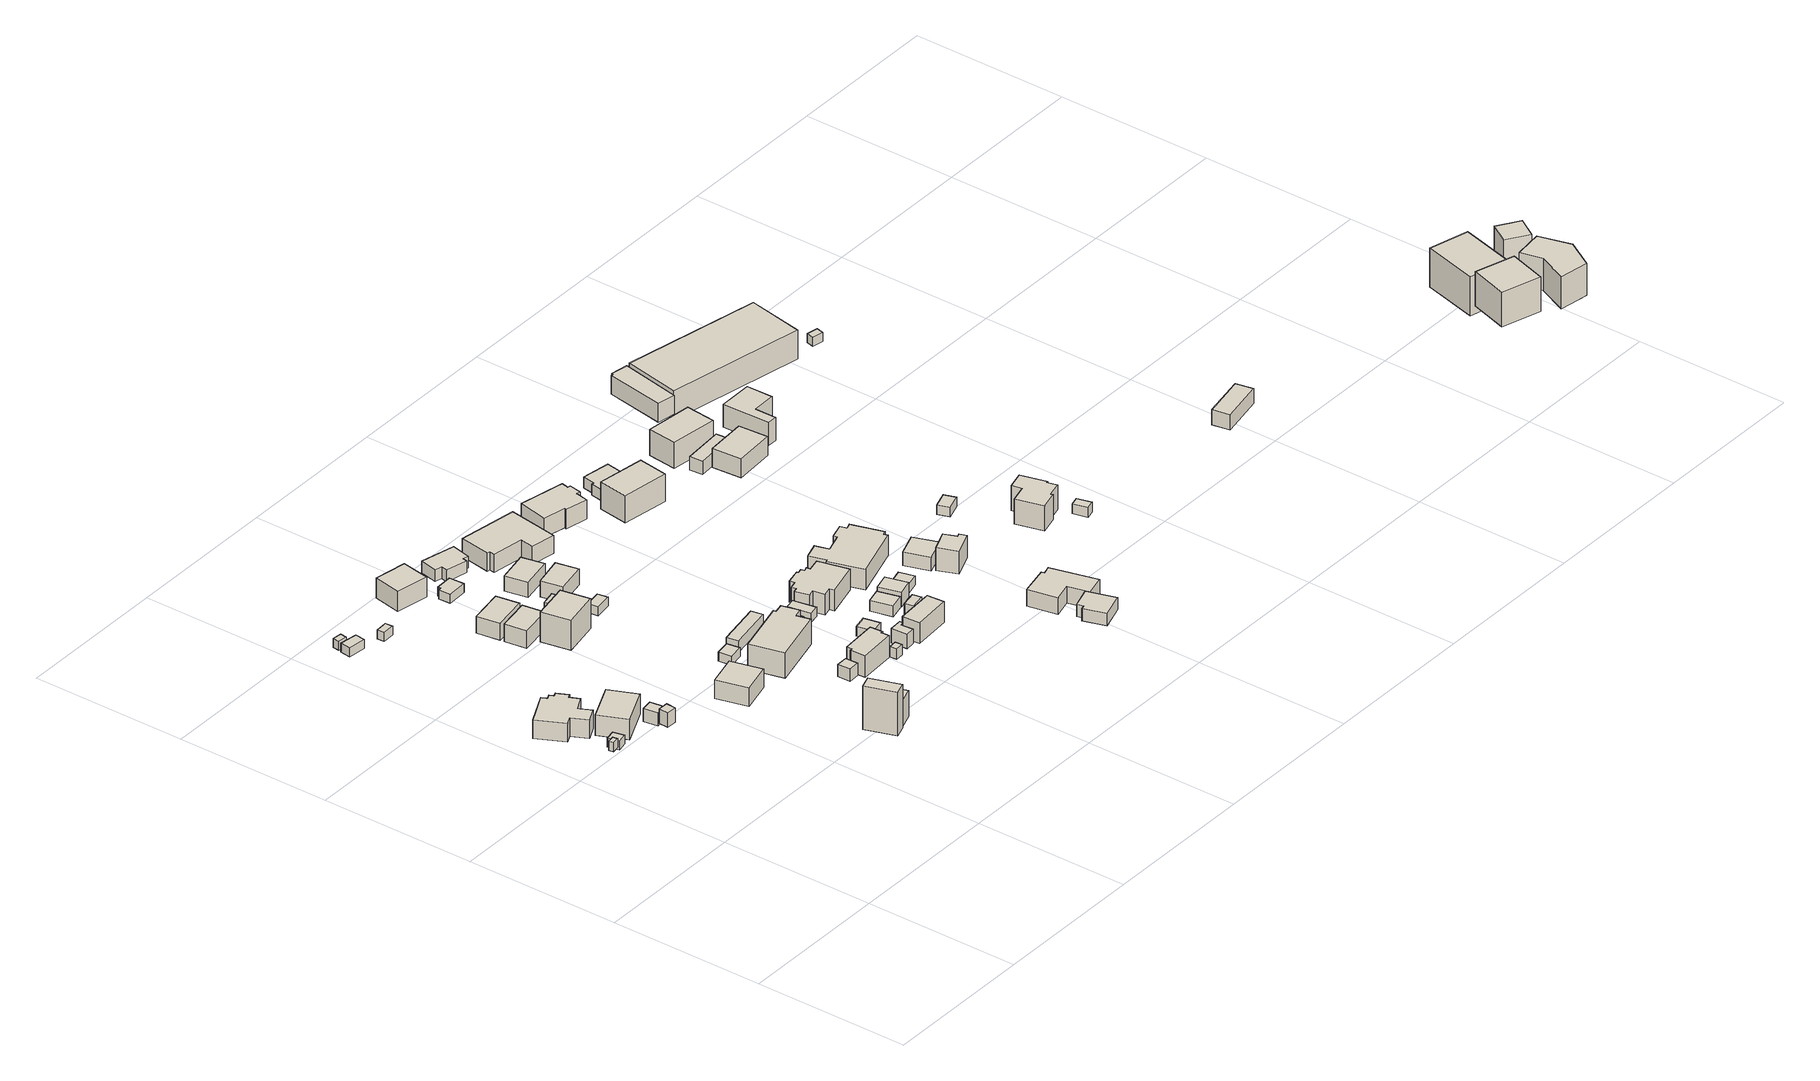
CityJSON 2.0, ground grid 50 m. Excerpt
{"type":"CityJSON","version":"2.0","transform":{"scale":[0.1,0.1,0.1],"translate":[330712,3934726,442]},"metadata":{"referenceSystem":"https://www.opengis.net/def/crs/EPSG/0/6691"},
"CityObjects":{
"building1":{"type":"Building","attributes":{"BuildingIDAttribute.prefecture":"14","BuildingIDAttribute.city":"14151","BuildingDetailAttribute.surveyYear":2015},"geometry":[{"type":"Solid","lod":"1","boundaries":[[[[0,1,2,3]],[[2,4,5,3]],[[1,6,4,2]],[[0,7,6,1]],[[3,5,7,0]],[[4,6,7,5]]]]}]},
"building2":{"type":"Building","attributes":{"BuildingIDAttribute.prefecture":"14","BuildingIDAttribute.city":"14151","BuildingDetailAttribute.surveyYear":2015},"geometry":[{"type":"Solid","lod":"1","boundaries":[[[[8,9,10,11]],[[10,12,13,11]],[[9,14,12,10]],[[8,15,14,9]],[[11,13,15,8]],[[12,14,15,13]]]]}]},
"building3":{"type":"Building","attributes":{"usage":"411","measuredHeight":9.4,"storeysAboveGround":2,"BuildingIDAttribute.prefecture":"14","BuildingIDAttribute.city":"14151","BuildingDetailAttribute.totalFloorArea":249.91,"BuildingDetailAttribute.buildingFootprintArea":124.95,"BuildingDetailAttribute.buildingStructureType":"601","BuildingDetailAttribute.buildingStructureOrgType":"1","BuildingDetailAttribute.orgUsage":"10","BuildingDetailAttribute.surveyYear":2015},"geometry":[{"type":"Solid","lod":"1","boundaries":[[[[16,17,18,19,20,21,22,23,24,25,26,27,28,29]],[[28,30,31,29]],[[27,32,30,28]],[[26,33,32,27]],[[25,34,33,26]],[[24,35,34,25]],[[23,36,35,24]],[[22,37,36,23]],[[21,38,37,22]],[[20,39,38,21]],[[19,40,39,20]],[[18,41,40,19]],[[17,42,41,18]],[[16,43,42,17]],[[29,31,43,16]],[[30,32,33,34,35,36,37,38,39,40,41,42,43,31]]]]}]},
"building4":{"type":"Building","attributes":{"usage":"411","measuredHeight":9,"storeysAboveGround":2,"BuildingIDAttribute.prefecture":"14","BuildingIDAttribute.city":"14151","BuildingDetailAttribute.totalFloorArea":130.93,"BuildingDetailAttribute.buildingFootprintArea":65.47,"BuildingDetailAttribute.buildingStructureType":"601","BuildingDetailAttribute.buildingStructureOrgType":"1","BuildingDetailAttribute.orgUsage":"10","BuildingDetailAttribute.surveyYear":2015},"geometry":[{"type":"Solid","lod":"1","boundaries":[[[[44,45,46,47]],[[46,48,49,47]],[[45,50,48,46]],[[44,51,50,45]],[[47,49,51,44]],[[48,50,51,49]]]]}]},
"building5":{"type":"Building","attributes":{"usage":"411","measuredHeight":5.1,"storeysAboveGround":2,"BuildingIDAttribute.prefecture":"14","BuildingIDAttribute.city":"14151","BuildingDetailAttribute.totalFloorArea":14.36,"BuildingDetailAttribute.buildingFootprintArea":7.18,"BuildingDetailAttribute.buildingStructureType":"601","BuildingDetailAttribute.buildingStructureOrgType":"1","BuildingDetailAttribute.orgUsage":"10","BuildingDetailAttribute.surveyYear":2015},"geometry":[{"type":"Solid","lod":"1","boundaries":[[[[52,53,54,55]],[[54,56,57,55]],[[53,58,56,54]],[[52,59,58,53]],[[55,57,59,52]],[[56,58,59,57]]]]}]},
"building6":{"type":"Building","attributes":{"usage":"411","measuredHeight":5.4,"storeysAboveGround":2,"BuildingIDAttribute.prefecture":"14","BuildingIDAttribute.city":"14151","BuildingDetailAttribute.totalFloorArea":24,"BuildingDetailAttribute.buildingFootprintArea":12,"BuildingDetailAttribute.buildingStructureType":"601","BuildingDetailAttribute.buildingStructureOrgType":"1","BuildingDetailAttribute.orgUsage":"10","BuildingDetailAttribute.surveyYear":2015},"geometry":[{"type":"Solid","lod":"1","boundaries":[[[[60,61,62,63]],[[62,64,65,63]],[[61,66,64,62]],[[60,67,66,61]],[[63,65,67,60]],[[64,66,67,65]]]]}]},
"building7":{"type":"Building","attributes":{"measuredHeight":21.8,"BuildingIDAttribute.prefecture":"14","BuildingIDAttribute.city":"14151","BuildingDetailAttribute.surveyYear":2015,"BuildingLandSlideRiskAttribute.description":"1","BuildingLandSlideRiskAttribute.areaType":"1"},"geometry":[{"type":"Solid","lod":"1","boundaries":[[[[68,69,70,71]],[[70,72,73,71]],[[69,74,72,70]],[[68,75,74,69]],[[71,73,75,68]],[[72,74,75,73]]]]}]},
"building8":{"type":"Building","attributes":{"usage":"451","measuredHeight":13.6,"storeysAboveGround":1,"BuildingIDAttribute.prefecture":"14","BuildingIDAttribute.city":"14151","BuildingDetailAttribute.totalFloorArea":74.63,"BuildingDetailAttribute.buildingFootprintArea":74.63,"BuildingDetailAttribute.buildingStructureType":"601","BuildingDetailAttribute.buildingStructureOrgType":"1","BuildingDetailAttribute.orgUsage":"200","BuildingDetailAttribute.surveyYear":2015,"BuildingLandSlideRiskAttribute.description":"1","BuildingLandSlideRiskAttribute.areaType":"1"},"geometry":[{"type":"Solid","lod":"1","boundaries":[[[[76,77,78,79]],[[78,80,81,79]],[[77,82,80,78]],[[76,83,82,77]],[[79,81,83,76]],[[80,82,83,81]]]]}]},
"building9":{"type":"Building","attributes":{"BuildingIDAttribute.prefecture":"14","BuildingIDAttribute.city":"14151","BuildingDetailAttribute.surveyYear":2015},"geometry":[{"type":"Solid","lod":"1","boundaries":[[[[84,85,86,87]],[[86,88,89,87]],[[85,90,88,86]],[[84,91,90,85]],[[87,89,91,84]],[[88,90,91,89]]]]}]},
"building10":{"type":"Building","attributes":{"BuildingIDAttribute.prefecture":"14","BuildingIDAttribute.city":"14151","BuildingDetailAttribute.surveyYear":2015},"geometry":[{"type":"Solid","lod":"1","boundaries":[[[[92,93,94,95]],[[94,96,97,95]],[[93,98,96,94]],[[92,99,98,93]],[[95,97,99,92]],[[96,98,99,97]]]]}]},
"building11":{"type":"Building","attributes":{"usage":"441","measuredHeight":6.4,"storeysAboveGround":2,"BuildingIDAttribute.prefecture":"14","BuildingIDAttribute.city":"14151","BuildingDetailAttribute.totalFloorArea":170.16,"BuildingDetailAttribute.buildingFootprintArea":85.08,"BuildingDetailAttribute.buildingStructureType":"601","BuildingDetailAttribute.buildingStructureOrgType":"1","BuildingDetailAttribute.orgUsage":"180","BuildingDetailAttribute.surveyYear":2015},"geometry":[{"type":"Solid","lod":"1","boundaries":[[[[100,101,102,103]],[[102,104,105,103]],[[101,106,104,102]],[[100,107,106,101]],[[103,105,107,100]],[[104,106,107,105]]]]}]},
"building12":{"type":"Building","attributes":{"BuildingIDAttribute.prefecture":"14","BuildingIDAttribute.city":"14151","BuildingDetailAttribute.surveyYear":2015},"geometry":[{"type":"Solid","lod":"1","boundaries":[[[[108,109,110,111]],[[110,112,113,111]],[[109,114,112,110]],[[108,115,114,109]],[[111,113,115,108]],[[112,114,115,113]]]]}]},
"building13":{"type":"Building","attributes":{"usage":"411","measuredHeight":6.4,"storeysAboveGround":2,"BuildingIDAttribute.prefecture":"14","BuildingIDAttribute.city":"14151","BuildingDetailAttribute.totalFloorArea":21.27,"BuildingDetailAttribute.buildingFootprintArea":10.64,"BuildingDetailAttribute.buildingStructureType":"601","BuildingDetailAttribute.buildingStructureOrgType":"1","BuildingDetailAttribute.orgUsage":"10","BuildingDetailAttribute.surveyYear":2015},"geometry":[{"type":"Solid","lod":"1","boundaries":[[[[116,117,118,119]],[[118,120,121,119]],[[117,122,120,118]],[[116,123,122,117]],[[119,121,123,116]],[[120,122,123,121]]]]}]},
"building14":{"type":"Building","attributes":{"BuildingIDAttribute.prefecture":"14","BuildingIDAttribute.city":"14151","BuildingDetailAttribute.surveyYear":2015},"geometry":[{"type":"Solid","lod":"1","boundaries":[[[[124,125,126,127]],[[126,128,129,127]],[[125,130,128,126]],[[124,131,130,125]],[[127,129,131,124]],[[128,130,131,129]]]]}]},
"building15":{"type":"Building","attributes":{"usage":"411","measuredHeight":7,"storeysAboveGround":1,"BuildingIDAttribute.prefecture":"14","BuildingIDAttribute.city":"14151","BuildingDetailAttribute.totalFloorArea":64.13,"BuildingDetailAttribute.buildingFootprintArea":64.13,"BuildingDetailAttribute.buildingStructureType":"601","BuildingDetailAttribute.buildingStructureOrgType":"1","BuildingDetailAttribute.orgUsage":"10","BuildingDetailAttribute.surveyYear":2015},"geometry":[{"type":"Solid","lod":"1","boundaries":[[[[132,133,134,135]],[[134,136,137,135]],[[133,138,136,134]],[[132,139,138,133]],[[135,137,139,132]],[[136,138,139,137]]]]}]},
"building16":{"type":"Building","attributes":{"usage":"411","measuredHeight":8.5,"storeysAboveGround":2,"BuildingIDAttribute.prefecture":"14","BuildingIDAttribute.city":"14151","BuildingDetailAttribute.totalFloorArea":115.87,"BuildingDetailAttribute.buildingFootprintArea":57.94,"BuildingDetailAttribute.buildingStructureType":"601","BuildingDetailAttribute.buildingStructureOrgType":"1","BuildingDetailAttribute.orgUsage":"10","BuildingDetailAttribute.surveyYear":2015},"geometry":[{"type":"Solid","lod":"1","boundaries":[[[[140,141,142,143,144,145,146,147]],[[146,148,149,147]],[[145,150,148,146]],[[144,151,150,145]],[[143,152,151,144]],[[142,153,152,143]],[[141,154,153,142]],[[140,155,154,141]],[[147,149,155,140]],[[148,150,151,152,153,154,155,149]]]]}]},
"building17":{"type":"Building","attributes":{"usage":"411","measuredHeight":8.7,"storeysAboveGround":2,"BuildingIDAttribute.prefecture":"14","BuildingIDAttribute.city":"14151","BuildingDetailAttribute.totalFloorArea":266.24,"BuildingDetailAttribute.buildingFootprintArea":133.12,"BuildingDetailAttribute.buildingStructureType":"601","BuildingDetailAttribute.buildingStructureOrgType":"1","BuildingDetailAttribute.orgUsage":"10","BuildingDetailAttribute.surveyYear":2015},"geometry":[{"type":"Solid","lod":"1","boundaries":[[[[156,157,158,159,160,161,162,163]],[[162,164,165,163]],[[161,166,164,162]],[[160,167,166,161]],[[159,168,167,160]],[[158,169,168,159]],[[157,170,169,158]],[[156,171,170,157]],[[163,165,171,156]],[[164,166,167,168,169,170,171,165]]]]}]},
"building18":{"type":"Building","attributes":{"usage":"411","measuredHeight":11.7,"storeysAboveGround":2,"BuildingIDAttribute.prefecture":"14","BuildingIDAttribute.city":"14151","BuildingDetailAttribute.totalFloorArea":160.15,"BuildingDetailAttribute.buildingFootprintArea":80.08,"BuildingDetailAttribute.buildingStructureType":"601","BuildingDetailAttribute.buildingStructureOrgType":"1","BuildingDetailAttribute.orgUsage":"10","BuildingDetailAttribute.surveyYear":2015},"geometry":[{"type":"Solid","lod":"1","boundaries":[[[[172,173,174,175]],[[174,176,177,175]],[[173,178,176,174]],[[172,179,178,173]],[[175,177,179,172]],[[176,178,179,177]]]]}]},
"building19":{"type":"Building","attributes":{"usage":"411","measuredHeight":6.7,"storeysAboveGround":1,"BuildingIDAttribute.prefecture":"14","BuildingIDAttribute.city":"14151","BuildingDetailAttribute.totalFloorArea":72.08,"BuildingDetailAttribute.buildingFootprintArea":72.08,"BuildingDetailAttribute.buildingStructureType":"601","BuildingDetailAttribute.buildingStructureOrgType":"1","BuildingDetailAttribute.orgUsage":"10","BuildingDetailAttribute.surveyYear":2015},"geometry":[{"type":"Solid","lod":"1","boundaries":[[[[180,181,182,183]],[[182,184,185,183]],[[181,186,184,182]],[[180,187,186,181]],[[183,185,187,180]],[[184,186,187,185]]]]}]},
"building20":{"type":"Building","attributes":{"measuredHeight":3.8,"BuildingIDAttribute.prefecture":"14","BuildingIDAttribute.city":"14151","BuildingDetailAttribute.surveyYear":2015},"geometry":[{"type":"Solid","lod":"1","boundaries":[[[[188,189,190,191]],[[190,192,193,191]],[[189,194,192,190]],[[188,195,194,189]],[[191,193,195,188]],[[192,194,195,193]]]]}]},
"building21":{"type":"Building","attributes":{"measuredHeight":4.3,"BuildingIDAttribute.prefecture":"14","BuildingIDAttribute.city":"14151","BuildingDetailAttribute.surveyYear":2015},"geometry":[{"type":"Solid","lod":"1","boundaries":[[[[196,197,198,199]],[[198,200,201,199]],[[197,202,200,198]],[[196,203,202,197]],[[199,201,203,196]],[[200,202,203,201]]]]}]},
"building22":{"type":"Building","attributes":{"measuredHeight":6.1,"BuildingIDAttribute.prefecture":"14","BuildingIDAttribute.city":"14151","BuildingDetailAttribute.surveyYear":2015},"geometry":[{"type":"Solid","lod":"1","boundaries":[[[[204,205,206,207,208,209]],[[208,210,211,209]],[[207,212,210,208]],[[206,213,212,207]],[[205,214,213,206]],[[204,215,214,205]],[[209,211,215,204]],[[210,212,213,214,215,211]]]]}]},
"building23":{"type":"Building","attributes":{"usage":"411","measuredHeight":8.3,"storeysAboveGround":2,"BuildingIDAttribute.prefecture":"14","BuildingIDAttribute.city":"14151","BuildingDetailAttribute.totalFloorArea":136.32,"BuildingDetailAttribute.buildingFootprintArea":68.16,"BuildingDetailAttribute.buildingStructureType":"601","BuildingDetailAttribute.buildingStructureOrgType":"1","BuildingDetailAttribute.orgUsage":"10","BuildingDetailAttribute.surveyYear":2015},"geometry":[{"type":"Solid","lod":"1","boundaries":[[[[216,217,218,219]],[[218,220,221,219]],[[217,222,220,218]],[[216,223,222,217]],[[219,221,223,216]],[[220,222,223,221]]]]}]},
"building24":{"type":"Building","attributes":{"measuredHeight":4.1,"BuildingIDAttribute.prefecture":"14","BuildingIDAttribute.city":"14151","BuildingDetailAttribute.surveyYear":2015},"geometry":[{"type":"Solid","lod":"1","boundaries":[[[[224,225,226,227]],[[226,228,229,227]],[[225,230,228,226]],[[224,231,230,225]],[[227,229,231,224]],[[228,230,231,229]]]]}]},
"building25":{"type":"Building","attributes":{"BuildingIDAttribute.prefecture":"14","BuildingIDAttribute.city":"14151","BuildingDetailAttribute.surveyYear":2015},"geometry":[{"type":"Solid","lod":"1","boundaries":[[[[232,233,234,235]],[[234,236,237,235]],[[233,238,236,234]],[[232,239,238,233]],[[235,237,239,232]],[[236,238,239,237]]]]}]},
"building26":{"type":"Building","attributes":{"measuredHeight":3.4,"BuildingIDAttribute.prefecture":"14","BuildingIDAttribute.city":"14151","BuildingDetailAttribute.surveyYear":2015},"geometry":[{"type":"Solid","lod":"1","boundaries":[[[[240,241,242,243]],[[242,244,245,243]],[[241,246,244,242]],[[240,247,246,241]],[[243,245,247,240]],[[244,246,247,245]]]]}]},
"building27":{"type":"Building","attributes":{"usage":"411","storeysAboveGround":1,"BuildingIDAttribute.prefecture":"14","BuildingIDAttribute.city":"14151","BuildingDetailAttribute.totalFloorArea":26.3,"BuildingDetailAttribute.buildingFootprintArea":26.3,"BuildingDetailAttribute.buildingStructureType":"601","BuildingDetailAttribute.buildingStructureOrgType":"1","BuildingDetailAttribute.orgUsage":"10","BuildingDetailAttribute.surveyYear":2015},"geometry":[{"type":"Solid","lod":"1","boundaries":[[[[248,249,250,251,252,253]],[[252,254,255,253]],[[251,256,254,252]],[[250,257,256,251]],[[249,258,257,250]],[[248,259,258,249]],[[253,255,259,248]],[[254,256,257,258,259,255]]]]}]},
"building28":{"type":"Building","attributes":{"usage":"451","measuredHeight":5.9,"storeysAboveGround":1,"BuildingIDAttribute.prefecture":"14","BuildingIDAttribute.city":"14151","BuildingDetailAttribute.totalFloorArea":19.44,"BuildingDetailAttribute.buildingFootprintArea":19.44,"BuildingDetailAttribute.buildingStructureType":"601","BuildingDetailAttribute.buildingStructureOrgType":"1","BuildingDetailAttribute.orgUsage":"200","BuildingDetailAttribute.surveyYear":2015},"geometry":[{"type":"Solid","lod":"1","boundaries":[[[[260,261,262,263]],[[262,264,265,263]],[[261,266,264,262]],[[260,267,266,261]],[[263,265,267,260]],[[264,266,267,265]]]]}]},
"building29":{"type":"Building","attributes":{"usage":"411","measuredHeight":8.7,"storeysAboveGround":2,"BuildingIDAttribute.prefecture":"14","BuildingIDAttribute.city":"14151","BuildingDetailAttribute.totalFloorArea":98.12,"BuildingDetailAttribute.buildingFootprintArea":49.06,"BuildingDetailAttribute.buildingStructureType":"601","BuildingDetailAttribute.buildingStructureOrgType":"1","BuildingDetailAttribute.orgUsage":"10","BuildingDetailAttribute.surveyYear":2015},"geometry":[{"type":"Solid","lod":"1","boundaries":[[[[268,269,270,271]],[[270,272,273,271]],[[269,274,272,270]],[[268,275,274,269]],[[271,273,275,268]],[[272,274,275,273]]]]}]},
"building30":{"type":"Building","attributes":{"BuildingIDAttribute.prefecture":"14","BuildingIDAttribute.city":"14151","BuildingDetailAttribute.surveyYear":2015},"geometry":[{"type":"Solid","lod":"1","boundaries":[[[[276,277,278,279]],[[278,280,281,279]],[[277,282,280,278]],[[276,283,282,277]],[[279,281,283,276]],[[280,282,283,281]]]]}]},
"building31":{"type":"Building","attributes":{"usage":"411","measuredHeight":6.1,"storeysAboveGround":1,"BuildingIDAttribute.prefecture":"14","BuildingIDAttribute.city":"14151","BuildingDetailAttribute.totalFloorArea":56.81,"BuildingDetailAttribute.buildingFootprintArea":56.81,"BuildingDetailAttribute.buildingStructureType":"601","BuildingDetailAttribute.buildingStructureOrgType":"1","BuildingDetailAttribute.orgUsage":"10","BuildingDetailAttribute.surveyYear":2015},"geometry":[{"type":"Solid","lod":"1","boundaries":[[[[284,285,286,287]],[[286,288,289,287]],[[285,290,288,286]],[[284,291,290,285]],[[287,289,291,284]],[[288,290,291,289]]]]}]},
"building32":{"type":"Building","attributes":{"usage":"411","measuredHeight":5.9,"storeysAboveGround":2,"BuildingIDAttribute.prefecture":"14","BuildingIDAttribute.city":"14151","BuildingDetailAttribute.totalFloorArea":131,"BuildingDetailAttribute.buildingFootprintArea":65.5,"BuildingDetailAttribute.buildingStructureType":"601","BuildingDetailAttribute.buildingStructureOrgType":"1","BuildingDetailAttribute.orgUsage":"10","BuildingDetailAttribute.surveyYear":2015},"geometry":[{"type":"Solid","lod":"1","boundaries":[[[[292,293,294,295]],[[294,296,297,295]],[[293,298,296,294]],[[292,299,298,293]],[[295,297,299,292]],[[296,298,299,297]]]]}]},
"building33":{"type":"Building","attributes":{"usage":"411","measuredHeight":4.7,"storeysAboveGround":1,"BuildingIDAttribute.prefecture":"14","BuildingIDAttribute.city":"14151","BuildingDetailAttribute.totalFloorArea":65.34,"BuildingDetailAttribute.buildingFootprintArea":65.34,"BuildingDetailAttribute.buildingStructureType":"601","BuildingDetailAttribute.buildingStructureOrgType":"1","BuildingDetailAttribute.orgUsage":"10","BuildingDetailAttribute.surveyYear":2015},"geometry":[{"type":"Solid","lod":"1","boundaries":[[[[300,301,302,303,304,305,306,307]],[[306,308,309,307]],[[305,310,308,306]],[[304,311,310,305]],[[303,312,311,304]],[[302,313,312,303]],[[301,314,313,302]],[[300,315,314,301]],[[307,309,315,300]],[[308,310,311,312,313,314,315,309]]]]}]},
"building34":{"type":"Building","attributes":{"measuredHeight":6.6,"BuildingIDAttribute.prefecture":"14","BuildingIDAttribute.city":"14151","BuildingDetailAttribute.surveyYear":2015},"geometry":[{"type":"Solid","lod":"1","boundaries":[[[[316,317,318,319]],[[318,320,321,319]],[[317,322,320,318]],[[316,323,322,317]],[[319,321,323,316]],[[320,322,323,321]]]]}]},
"building35":{"type":"Building","attributes":{"usage":"411","measuredHeight":10.2,"storeysAboveGround":2,"BuildingIDAttribute.prefecture":"14","BuildingIDAttribute.city":"14151","BuildingDetailAttribute.totalFloorArea":242.81,"BuildingDetailAttribute.buildingFootprintArea":121.41,"BuildingDetailAttribute.buildingStructureType":"601","BuildingDetailAttribute.buildingStructureOrgType":"1","BuildingDetailAttribute.orgUsage":"10","BuildingDetailAttribute.surveyYear":2015},"geometry":[{"type":"Solid","lod":"1","boundaries":[[[[324,325,326,327,328,329,330,331,332,333,334,335,336,337,338,339,340,341]],[[340,342,343,341]],[[339,344,342,340]],[[338,345,344,339]],[[337,346,345,338]],[[336,347,346,337]],[[335,348,347,336]],[[334,349,348,335]],[[333,350,349,334]],[[332,351,350,333]],[[331,352,351,332]],[[330,353,352,331]],[[329,354,353,330]],[[328,355,354,329]],[[327,356,355,328]],[[326,357,356,327]],[[325,358,357,326]],[[324,359,358,325]],[[341,343,359,324]],[[342,344,345,346,347,348,349,350,351,352,353,354,355,356,357,358,359,343]]]]}]},
"building36":{"type":"Building","attributes":{"usage":"451","measuredHeight":4.3,"storeysAboveGround":2,"BuildingIDAttribute.prefecture":"14","BuildingIDAttribute.city":"14151","BuildingDetailAttribute.totalFloorArea":49.99,"BuildingDetailAttribute.buildingFootprintArea":25,"BuildingDetailAttribute.buildingStructureType":"601","BuildingDetailAttribute.buildingStructureOrgType":"1","BuildingDetailAttribute.orgUsage":"200","BuildingDetailAttribute.surveyYear":2015},"geometry":[{"type":"Solid","lod":"1","boundaries":[[[[360,361,362,363]],[[362,364,365,363]],[[361,366,364,362]],[[360,367,366,361]],[[363,365,367,360]],[[364,366,367,365]]]]}]},
"building37":{"type":"Building","attributes":{"usage":"451","measuredHeight":5.5,"storeysAboveGround":2,"BuildingIDAttribute.prefecture":"14","BuildingIDAttribute.city":"14151","BuildingDetailAttribute.totalFloorArea":54.59,"BuildingDetailAttribute.buildingFootprintArea":27.29,"BuildingDetailAttribute.buildingStructureType":"601","BuildingDetailAttribute.buildingStructureOrgType":"1","BuildingDetailAttribute.orgUsage":"200","BuildingDetailAttribute.surveyYear":2015},"geometry":[{"type":"Solid","lod":"1","boundaries":[[[[368,369,370,371]],[[370,372,373,371]],[[369,374,372,370]],[[368,375,374,369]],[[371,373,375,368]],[[372,374,375,373]]]]}]},
"building38":{"type":"Building","attributes":{"usage":"411","measuredHeight":4.4,"storeysAboveGround":1,"BuildingIDAttribute.prefecture":"14","BuildingIDAttribute.city":"14151","BuildingDetailAttribute.totalFloorArea":66.2,"BuildingDetailAttribute.buildingFootprintArea":66.2,"BuildingDetailAttribute.buildingStructureType":"601","BuildingDetailAttribute.buildingStructureOrgType":"1","BuildingDetailAttribute.orgUsage":"10","BuildingDetailAttribute.surveyYear":2015},"geometry":[{"type":"Solid","lod":"1","boundaries":[[[[376,377,378,379,380,381]],[[380,382,383,381]],[[379,384,382,380]],[[378,385,384,379]],[[377,386,385,378]],[[376,387,386,377]],[[381,383,387,376]],[[382,384,385,386,387,383]]]]}]},
"building39":{"type":"Building","attributes":{"measuredHeight":8.6,"BuildingIDAttribute.prefecture":"14","BuildingIDAttribute.city":"14151","BuildingDetailAttribute.surveyYear":2015},"geometry":[{"type":"Solid","lod":"1","boundaries":[[[[388,389,390,391,392,393,394,395]],[[394,396,397,395]],[[393,398,396,394]],[[392,399,398,393]],[[391,400,399,392]],[[390,401,400,391]],[[389,402,401,390]],[[388,403,402,389]],[[395,397,403,388]],[[396,398,399,400,401,402,403,397]]]]}]},
"building40":{"type":"Building","attributes":{"usage":"411","measuredHeight":7.3,"storeysAboveGround":1,"BuildingIDAttribute.prefecture":"14","BuildingIDAttribute.city":"14151","BuildingDetailAttribute.totalFloorArea":137.93,"BuildingDetailAttribute.buildingFootprintArea":137.93,"BuildingDetailAttribute.buildingStructureType":"601","BuildingDetailAttribute.buildingStructureOrgType":"1","BuildingDetailAttribute.orgUsage":"10","BuildingDetailAttribute.surveyYear":2015},"geometry":[{"type":"Solid","lod":"1","boundaries":[[[[404,405,406,407,408,409,410,411]],[[410,412,413,411]],[[409,414,412,410]],[[408,415,414,409]],[[407,416,415,408]],[[406,417,416,407]],[[405,418,417,406]],[[404,419,418,405]],[[411,413,419,404]],[[412,414,415,416,417,418,419,413]]]]}]},
"building41":{"type":"Building","attributes":{"BuildingIDAttribute.prefecture":"14","BuildingIDAttribute.city":"14151","BuildingDetailAttribute.surveyYear":2015},"geometry":[{"type":"Solid","lod":"1","boundaries":[[[[420,421,422,423]],[[422,424,425,423]],[[421,426,424,422]],[[420,427,426,421]],[[423,425,427,420]],[[424,426,427,425]]]]}]},
"building42":{"type":"Building","attributes":{"usage":"411","measuredHeight":9.2,"storeysAboveGround":1,"BuildingIDAttribute.prefecture":"14","BuildingIDAttribute.city":"14151","BuildingDetailAttribute.totalFloorArea":221.54,"BuildingDetailAttribute.buildingFootprintArea":221.54,"BuildingDetailAttribute.buildingStructureType":"601","BuildingDetailAttribute.buildingStructureOrgType":"1","BuildingDetailAttribute.orgUsage":"10","BuildingDetailAttribute.surveyYear":2015},"geometry":[{"type":"Solid","lod":"1","boundaries":[[[[428,429,430,431,432,433,434,435,436,437,438,439,440,441]],[[440,442,443,441]],[[439,444,442,440]],[[438,445,444,439]],[[437,446,445,438]],[[436,447,446,437]],[[435,448,447,436]],[[434,449,448,435]],[[433,450,449,434]],[[432,451,450,433]],[[431,452,451,432]],[[430,453,452,431]],[[429,454,453,430]],[[428,455,454,429]],[[441,443,455,428]],[[442,444,445,446,447,448,449,450,451,452,453,454,455,443]]]]}]},
"building43":{"type":"Building","attributes":{"usage":"451","measuredHeight":6.5,"storeysAboveGround":2,"BuildingIDAttribute.prefecture":"14","BuildingIDAttribute.city":"14151","BuildingDetailAttribute.totalFloorArea":57.41,"BuildingDetailAttribute.buildingFootprintArea":28.7,"BuildingDetailAttribute.buildingStructureType":"601","BuildingDetailAttribute.buildingStructureOrgType":"1","BuildingDetailAttribute.orgUsage":"200","BuildingDetailAttribute.surveyYear":2015},"geometry":[{"type":"Solid","lod":"1","boundaries":[[[[456,457,458,459]],[[458,460,461,459]],[[457,462,460,458]],[[456,463,462,457]],[[459,461,463,456]],[[460,462,463,461]]]]}]},
"building44":{"type":"Building","attributes":{"usage":"451","measuredHeight":7.9,"storeysAboveGround":1,"BuildingIDAttribute.prefecture":"14","BuildingIDAttribute.city":"14151","BuildingDetailAttribute.totalFloorArea":44.65,"BuildingDetailAttribute.buildingFootprintArea":44.65,"BuildingDetailAttribute.buildingStructureType":"601","BuildingDetailAttribute.buildingStructureOrgType":"1","BuildingDetailAttribute.orgUsage":"200","BuildingDetailAttribute.surveyYear":2015},"geometry":[{"type":"Solid","lod":"1","boundaries":[[[[464,465,466,467,468,469]],[[468,470,471,469]],[[467,472,470,468]],[[466,473,472,467]],[[465,474,473,466]],[[464,475,474,465]],[[469,471,475,464]],[[470,472,473,474,475,471]]]]}]},
"building45":{"type":"Building","attributes":{"usage":"411","measuredHeight":8.7,"storeysAboveGround":2,"BuildingIDAttribute.prefecture":"14","BuildingIDAttribute.city":"14151","BuildingDetailAttribute.totalFloorArea":261.43,"BuildingDetailAttribute.buildingFootprintArea":130.72,"BuildingDetailAttribute.buildingStructureType":"601","BuildingDetailAttribute.buildingStructureOrgType":"1","BuildingDetailAttribute.orgUsage":"10","BuildingDetailAttribute.surveyYear":2015},"geometry":[{"type":"Solid","lod":"1","boundaries":[[[[476,477,478,479,480,481,482,483,484,485]],[[484,486,487,485]],[[483,488,486,484]],[[482,489,488,483]],[[481,490,489,482]],[[480,491,490,481]],[[479,492,491,480]],[[478,493,492,479]],[[477,494,493,478]],[[476,495,494,477]],[[485,487,495,476]],[[486,488,489,490,491,492,493,494,495,487]]]]}]},
"building46":{"type":"Building","attributes":{"BuildingIDAttribute.prefecture":"14","BuildingIDAttribute.city":"14151","BuildingDetailAttribute.surveyYear":2015},"geometry":[{"type":"Solid","lod":"1","boundaries":[[[[496,497,498,499]],[[498,500,501,499]],[[497,502,500,498]],[[496,503,502,497]],[[499,501,503,496]],[[500,502,503,501]]]]}]},
"building47":{"type":"Building","attributes":{"usage":"413","measuredHeight":9.7,"storeysAboveGround":2,"BuildingIDAttribute.prefecture":"14","BuildingIDAttribute.city":"14151","BuildingDetailAttribute.totalFloorArea":249.92,"BuildingDetailAttribute.buildingFootprintArea":124.96,"BuildingDetailAttribute.buildingStructureType":"601","BuildingDetailAttribute.buildingStructureOrgType":"1","BuildingDetailAttribute.orgUsage":"30","BuildingDetailAttribute.surveyYear":2015},"geometry":[{"type":"Solid","lod":"1","boundaries":[[[[504,505,506,507]],[[506,508,509,507]],[[505,510,508,506]],[[504,511,510,505]],[[507,509,511,504]],[[508,510,511,509]]]]}]},
"building48":{"type":"Building","attributes":{"measuredHeight":4,"BuildingIDAttribute.prefecture":"14","BuildingIDAttribute.city":"14151","BuildingDetailAttribute.surveyYear":2015},"geometry":[{"type":"Solid","lod":"1","boundaries":[[[[512,513,514,515,516,517]],[[516,518,519,517]],[[515,520,518,516]],[[514,521,520,515]],[[513,522,521,514]],[[512,523,522,513]],[[517,519,523,512]],[[518,520,521,522,523,519]]]]}]},
"building49":{"type":"Building","attributes":{"measuredHeight":3.4,"BuildingIDAttribute.prefecture":"14","BuildingIDAttribute.city":"14151","BuildingDetailAttribute.surveyYear":2015},"geometry":[{"type":"Solid","lod":"1","boundaries":[[[[524,525,526,527]],[[526,528,529,527]],[[525,530,528,526]],[[524,531,530,525]],[[527,529,531,524]],[[528,530,531,529]]]]}]},
"building50":{"type":"Building","attributes":{"usage":"411","measuredHeight":9.8,"storeysAboveGround":2,"BuildingIDAttribute.prefecture":"14","BuildingIDAttribute.city":"14151","BuildingDetailAttribute.totalFloorArea":162.11,"BuildingDetailAttribute.buildingFootprintArea":81.06,"BuildingDetailAttribute.buildingStructureType":"601","BuildingDetailAttribute.buildingStructureOrgType":"1","BuildingDetailAttribute.orgUsage":"10","BuildingDetailAttribute.surveyYear":2015},"geometry":[{"type":"Solid","lod":"1","boundaries":[[[[532,533,534,535,536,537,538,539,540,541]],[[540,542,543,541]],[[539,544,542,540]],[[538,545,544,539]],[[537,546,545,538]],[[536,547,546,537]],[[535,548,547,536]],[[534,549,548,535]],[[533,550,549,534]],[[532,551,550,533]],[[541,543,551,532]],[[542,544,545,546,547,548,549,550,551,543]]]]}]},
"building51":{"type":"Building","attributes":{"measuredHeight":15.5,"BuildingIDAttribute.prefecture":"14","BuildingIDAttribute.city":"14151","BuildingDetailAttribute.surveyYear":2015},"geometry":[{"type":"Solid","lod":"1","boundaries":[[[[552,553,554,555]],[[554,556,557,555]],[[553,558,556,554]],[[552,559,558,553]],[[555,557,559,552]],[[556,558,559,557]]]]}]},
"building52":{"type":"Building","attributes":{"usage":"411","measuredHeight":4.9,"storeysAboveGround":2,"BuildingIDAttribute.prefecture":"14","BuildingIDAttribute.city":"14151","BuildingDetailAttribute.totalFloorArea":97.36,"BuildingDetailAttribute.buildingFootprintArea":48.68,"BuildingDetailAttribute.buildingStructureType":"601","BuildingDetailAttribute.buildingStructureOrgType":"1","BuildingDetailAttribute.orgUsage":"10","BuildingDetailAttribute.surveyYear":2015},"geometry":[{"type":"Solid","lod":"1","boundaries":[[[[560,561,562,563]],[[562,564,565,563]],[[561,566,564,562]],[[560,567,566,561]],[[563,565,567,560]],[[564,566,567,565]]]]}]},
"building53":{"type":"Building","attributes":{"usage":"411","measuredHeight":7.7,"storeysAboveGround":2,"BuildingIDAttribute.prefecture":"14","BuildingIDAttribute.city":"14151","BuildingDetailAttribute.totalFloorArea":211.8,"BuildingDetailAttribute.buildingFootprintArea":105.9,"BuildingDetailAttribute.buildingStructureType":"601","BuildingDetailAttribute.buildingStructureOrgType":"1","BuildingDetailAttribute.orgUsage":"10","BuildingDetailAttribute.surveyYear":2015},"geometry":[{"type":"Solid","lod":"1","boundaries":[[[[568,569,570,571]],[[570,572,573,571]],[[569,574,572,570]],[[568,575,574,569]],[[571,573,575,568]],[[572,574,575,573]]]]}]},
"building54":{"type":"Building","attributes":{"usage":"411","measuredHeight":10.5,"storeysAboveGround":2,"BuildingIDAttribute.prefecture":"14","BuildingIDAttribute.city":"14151","BuildingDetailAttribute.totalFloorArea":242.77,"BuildingDetailAttribute.buildingFootprintArea":121.39,"BuildingDetailAttribute.buildingStructureType":"601","BuildingDetailAttribute.buildingStructureOrgType":"1","BuildingDetailAttribute.orgUsage":"10","BuildingDetailAttribute.surveyYear":2015},"geometry":[{"type":"Solid","lod":"1","boundaries":[[[[576,577,578,579]],[[578,580,581,579]],[[577,582,580,578]],[[576,583,582,577]],[[579,581,583,576]],[[580,582,583,581]]]]}]},
"building55":{"type":"Building","attributes":{"usage":"413","measuredHeight":9.2,"storeysAboveGround":2,"BuildingIDAttribute.prefecture":"14","BuildingIDAttribute.city":"14151","BuildingDetailAttribute.totalFloorArea":197.91,"BuildingDetailAttribute.buildingFootprintArea":98.95,"BuildingDetailAttribute.buildingStructureType":"601","BuildingDetailAttribute.buildingStructureOrgType":"1","BuildingDetailAttribute.orgUsage":"30","BuildingDetailAttribute.surveyYear":2015},"geometry":[{"type":"Solid","lod":"1","boundaries":[[[[584,585,586,587,588,589]],[[588,590,591,589]],[[587,592,590,588]],[[586,593,592,587]],[[585,594,593,586]],[[584,595,594,585]],[[589,591,595,584]],[[590,592,593,594,595,591]]]]}]},
"building56":{"type":"Building","attributes":{"measuredHeight":6.8,"BuildingIDAttribute.prefecture":"14","BuildingIDAttribute.city":"14151","BuildingDetailAttribute.surveyYear":2015},"geometry":[{"type":"Solid","lod":"1","boundaries":[[[[596,597,598,599,600,601]],[[600,602,603,601]],[[599,604,602,600]],[[598,605,604,599]],[[597,606,605,598]],[[596,607,606,597]],[[601,603,607,596]],[[602,604,605,606,607,603]]]]}]},
"building57":{"type":"Building","attributes":{"measuredHeight":11.7,"BuildingIDAttribute.prefecture":"14","BuildingIDAttribute.city":"14151","BuildingDetailAttribute.surveyYear":2015,"BuildingLandSlideRiskAttribute.description":"1","BuildingLandSlideRiskAttribute.areaType":"1"},"geometry":[{"type":"Solid","lod":"1","boundaries":[[[[608,609,610,611]],[[610,612,613,611]],[[609,614,612,610]],[[608,615,614,609]],[[611,613,615,608]],[[612,614,615,613]]]]}]},
"building58":{"type":"Building","attributes":{"usage":"452","measuredHeight":9.9,"storeysAboveGround":1,"BuildingIDAttribute.prefecture":"14","BuildingIDAttribute.city":"14151","BuildingDetailAttribute.totalFloorArea":672.57,"BuildingDetailAttribute.buildingFootprintArea":672.57,"BuildingDetailAttribute.buildingStructureType":"610","BuildingDetailAttribute.buildingStructureOrgType":"2","BuildingDetailAttribute.orgUsage":"193","BuildingDetailAttribute.surveyYear":2015},"geometry":[{"type":"Solid","lod":"1","boundaries":[[[[616,617,618,619]],[[618,620,621,619]],[[617,622,620,618]],[[616,623,622,617]],[[619,621,623,616]],[[620,622,623,621]]]]}]},
"building59":{"type":"Building","attributes":{"BuildingIDAttribute.prefecture":"14","BuildingIDAttribute.city":"14151","BuildingDetailAttribute.surveyYear":2015},"geometry":[{"type":"Solid","lod":"1","boundaries":[[[[624,625,626,627]],[[626,628,629,627]],[[625,630,628,626]],[[624,631,630,625]],[[627,629,631,624]],[[628,630,631,629]]]]}]},
"building60":{"type":"Building","attributes":{"usage":"403","measuredHeight":23.7,"storeysAboveGround":2,"BuildingIDAttribute.prefecture":"14","BuildingIDAttribute.city":"14151","BuildingDetailAttribute.totalFloorArea":234.41,"BuildingDetailAttribute.buildingFootprintArea":117.21,"BuildingDetailAttribute.buildingStructureType":"601","BuildingDetailAttribute.buildingStructureOrgType":"1","BuildingDetailAttribute.orgUsage":"80","BuildingDetailAttribute.surveyYear":2015,"BuildingLandSlideRiskAttribute.description":"1","BuildingLandSlideRiskAttribute.areaType":"1"},"geometry":[{"type":"Solid","lod":"1","boundaries":[[[[632,633,634,635]],[[634,636,637,635]],[[633,638,636,634]],[[632,639,638,633]],[[635,637,639,632]],[[636,638,639,637]]]]}]},
"building61":{"type":"Building","attributes":{"usage":"403","measuredHeight":18.3,"storeysAboveGround":2,"BuildingIDAttribute.prefecture":"14","BuildingIDAttribute.city":"14151","BuildingDetailAttribute.totalFloorArea":334.75,"BuildingDetailAttribute.buildingFootprintArea":167.37,"BuildingDetailAttribute.buildingStructureType":"601","BuildingDetailAttribute.buildingStructureOrgType":"1","BuildingDetailAttribute.orgUsage":"80","BuildingDetailAttribute.surveyYear":2015,"BuildingLandSlideRiskAttribute.description":"1","BuildingLandSlideRiskAttribute.areaType":"1"},"geometry":[{"type":"Solid","lod":"1","boundaries":[[[[640,641,642,643]],[[642,644,645,643]],[[641,646,644,642]],[[640,647,646,641]],[[643,645,647,640]],[[644,646,647,645]]]]}]},
"building62":{"type":"Building","attributes":{"usage":"403","measuredHeight":19,"storeysAboveGround":2,"BuildingIDAttribute.prefecture":"14","BuildingIDAttribute.city":"14151","BuildingDetailAttribute.totalFloorArea":262.56,"BuildingDetailAttribute.buildingFootprintArea":131.28,"BuildingDetailAttribute.buildingStructureType":"601","BuildingDetailAttribute.buildingStructureOrgType":"1","BuildingDetailAttribute.orgUsage":"80","BuildingDetailAttribute.surveyYear":2015,"BuildingLandSlideRiskAttribute.description":"1","BuildingLandSlideRiskAttribute.areaType":"1"},"geometry":[{"type":"Solid","lod":"1","boundaries":[[[[648,649,650,651,652,653]],[[652,654,655,653]],[[651,656,654,652]],[[650,657,656,651]],[[649,658,657,650]],[[648,659,658,649]],[[653,655,659,648]],[[654,656,657,658,659,655]]]]}]},
"building63":{"type":"Building","attributes":{"usage":"403","measuredHeight":25,"storeysAboveGround":1,"BuildingIDAttribute.prefecture":"14","BuildingIDAttribute.city":"14151","BuildingDetailAttribute.totalFloorArea":48.39,"BuildingDetailAttribute.buildingFootprintArea":48.39,"BuildingDetailAttribute.buildingStructureType":"601","BuildingDetailAttribute.buildingStructureOrgType":"1","BuildingDetailAttribute.orgUsage":"80","BuildingDetailAttribute.surveyYear":2015,"BuildingLandSlideRiskAttribute.description":"1","BuildingLandSlideRiskAttribute.areaType":"1"},"geometry":[{"type":"Solid","lod":"1","boundaries":[[[[660,661,662,663]],[[662,664,665,663]],[[661,666,664,662]],[[660,667,666,661]],[[663,665,667,660]],[[664,666,667,665]]]]}]}
},
"vertices":[
[40,931,118],[63,935,118],[66,920,118],[43,916,118],[66,920,148],[43,916,148],[63,935,148],[40,931,148],
[61,951,110],[93,957,110],[101,922,110],[69,915,110],[101,922,140],[69,915,140],[93,957,140],[61,951,140],
[110,1220,78],[119,1202,78],[133,1209,78],[140,1195,78],[151,1201,78],[170,1165,78],[158,1159,78],[173,1128,78],[129,1106,78],[149,1067,78],[103,1044,78],[78,1095,78],[52,1082,78],[8,1169,78],[52,1082,139],[8,1169,139],[78,1095,139],[103,1044,139],[149,1067,139],[129,1106,139],[173,1128,139],[158,1159,139],[170,1165,139],[151,1201,139],[140,1195,139],[133,1209,139],[119,1202,139],[110,1220,139],
[221,1079,97],[261,989,97],[142,936,97],[102,1025,97],[142,936,164],[102,1025,164],[261,989,164],[221,1079,164],
[214,889,132],[247,888,132],[245,857,132],[213,858,132],[245,857,180],[213,858,180],[247,888,180],[214,889,180],
[204,936,124],[241,941,124],[248,895,124],[211,890,124],[248,895,167],[211,890,167],[241,941,167],[204,936,167],
[509,270,211],[469,257,211],[436,353,211],[476,367,211],[436,353,355],[476,367,355],[469,257,355],[509,270,355],
[549,335,211],[564,291,211],[510,272,211],[496,317,211],[510,272,297],[496,317,297],[564,291,297],[549,335,297],
[87,1893,29],[144,1885,29],[140,1852,29],[82,1859,29],[140,1852,59],[82,1859,59],[144,1885,59],[87,1893,59],
[119,1899,29],[90,1903,29],[93,1924,29],[122,1921,29],[93,1924,59],[122,1921,59],[90,1903,59],[119,1899,59],
[481,850,151],[507,750,151],[408,725,151],[382,825,151],[408,725,213],[382,825,213],[507,750,213],[481,850,213],
[201,1854,28],[240,1856,28],[241,1831,28],[202,1830,28],[241,1831,58],[202,1830,58],[240,1856,58],[201,1854,58],
[652,535,201],[616,533,201],[614,575,201],[651,576,201],[614,575,242],[651,576,242],[616,533,242],[652,535,242],
[598,900,144],[550,893,144],[544,935,144],[591,942,144],[544,935,174],[591,942,174],[550,893,174],[598,900,174],
[367,1542,57],[472,1559,57],[483,1488,57],[378,1471,57],[483,1488,115],[378,1471,115],[472,1559,115],[367,1542,115],
[775,547,201],[776,520,201],[657,512,201],[654,562,201],[662,562,201],[661,580,201],[778,588,201],[781,547,201],[778,588,273],[781,547,273],[661,580,273],[662,562,273],[654,562,273],[657,512,273],[776,520,273],[775,547,273],
[709,870,166],[712,862,166],[741,869,166],[756,813,166],[727,805,166],[738,762,166],[562,717,166],[534,826,166],[562,717,250],[534,826,250],[738,762,250],[727,805,250],[756,813,250],[741,869,250],[712,862,250],[709,870,250],
[411,1450,70],[530,1472,70],[548,1379,70],[429,1357,70],[548,1379,169],[429,1357,169],[530,1472,169],[411,1450,169],
[480,1657,45],[492,1583,45],[380,1565,45],[368,1639,45],[380,1565,101],[368,1639,101],[492,1583,101],[480,1657,101],
[761,507,216],[788,509,216],[790,486,216],[763,484,216],[790,486,250],[763,484,250],[788,509,250],[761,507,250],
[751,980,144],[758,943,144],[611,916,144],[605,954,144],[611,916,182],[605,954,182],[758,943,182],[751,980,182],
[815,544,219],[858,547,219],[859,534,219],[847,533,219],[850,493,219],[819,490,219],[850,493,266],[819,490,266],[847,533,266],[859,534,266],[858,547,266],[815,544,266],
[384,1998,8],[488,1979,8],[472,1889,8],[366,1909,8],[472,1889,74],[366,1909,74],[488,1979,74],[384,1998,74],
[532,1529,66],[580,1539,66],[588,1499,66],[540,1489,66],[588,1499,104],[540,1489,104],[580,1539,104],[532,1529,104],
[576,1412,95],[630,1419,95],[635,1386,95],[580,1378,95],[635,1386,125],[580,1378,125],[630,1419,125],[576,1412,125],
[791,827,171],[754,821,171],[744,892,171],[781,897,171],[744,892,204],[781,897,204],[754,821,204],[791,827,204],
[471,1807,21],[469,1846,21],[479,1846,21],[479,1856,21],[534,1858,21],[536,1809,21],[534,1858,51],[536,1809,51],[479,1856,51],[479,1846,51],[469,1846,51],[471,1807,51],
[845,627,177],[834,678,177],[879,688,177],[890,637,177],[879,688,208],[890,637,208],[834,678,208],[845,627,208],
[853,474,224],[850,531,224],[974,540,224],[978,484,224],[974,540,293],[978,484,293],[850,531,293],[853,474,293],
[802,894,175],[835,900,175],[848,826,175],[815,820,175],[848,826,205],[815,820,205],[835,900,205],[802,894,205],
[599,1594,61],[696,1615,61],[711,1544,61],[613,1524,61],[711,1544,114],[613,1524,114],[696,1615,114],[599,1594,114],
[572,1698,52],[674,1718,52],[690,1646,52],[587,1625,52],[690,1646,102],[587,1625,102],[674,1718,102],[572,1698,102],
[624,1867,17],[554,1883,17],[559,1904,17],[536,1909,17],[548,1965,17],[659,1939,17],[645,1877,17],[627,1881,17],[645,1877,56],[627,1881,56],[659,1939,56],[548,1965,56],[536,1909,56],[559,1904,56],[554,1883,56],[624,1867,56],
[973,586,179],[968,614,179],[1016,623,179],[1022,595,179],[1016,623,240],[1022,595,240],[968,614,240],[973,586,240],
[908,828,164],[880,821,164],[871,858,164],[851,853,164],[839,897,164],[854,901,164],[850,916,164],[876,923,164],[872,939,164],[920,951,164],[921,945,164],[937,949,164],[940,938,164],[953,942,164],[956,930,164],[997,940,164],[1021,842,164],[912,813,164],[1021,842,233],[912,813,233],[997,940,233],[956,930,233],[953,942,233],[940,938,233],[937,949,233],[921,945,233],[920,951,233],[872,939,233],[876,923,233],[850,916,233],[854,901,233],[839,897,233],[851,853,233],[871,858,233],[880,821,233],[908,828,233],
[954,724,177],[1002,736,177],[1020,667,177],[971,655,177],[1020,667,213],[971,655,213],[1002,736,213],[954,724,213],
[1004,736,177],[1056,750,177],[1075,680,177],[1023,666,177],[1075,680,226],[1023,666,226],[1056,750,226],[1004,736,226],
[1168,152,263],[1182,156,263],[1176,177,263],[1243,198,263],[1272,107,263],[1190,82,263],[1272,107,303],[1190,82,303],[1243,198,303],[1176,177,303],[1182,156,303],[1168,152,303],
[865,1891,21],[840,1731,21],[761,1744,21],[768,1787,21],[665,1803,21],[668,1821,21],[659,1822,21],[675,1921,21],[659,1822,81],[675,1921,81],[668,1821,81],[665,1803,81],[768,1787,81],[761,1744,81],[840,1731,81],[865,1891,81],
[1230,252,248],[1170,236,248],[1151,331,248],[1245,351,248],[1248,342,248],[1274,350,248],[1313,201,248],[1248,184,248],[1313,201,303],[1248,184,303],[1274,350,303],[1248,342,303],[1245,351,303],[1151,331,303],[1170,236,303],[1230,252,303],
[1076,740,176],[1122,752,176],[1135,704,176],[1089,692,176],[1135,704,206],[1089,692,206],[1122,752,206],[1076,740,206],
[1025,925,161],[1008,979,161],[1059,995,161],[1072,952,161],[1132,971,161],[1128,983,161],[1178,998,161],[1184,977,161],[1202,983,161],[1233,882,161],[1220,878,161],[1224,865,161],[1050,811,161],[1016,922,161],[1050,811,228],[1016,922,228],[1224,865,228],[1220,878,228],[1233,882,228],[1202,983,228],[1184,977,228],[1178,998,228],[1128,983,228],[1132,971,228],[1072,952,228],[1059,995,228],[1008,979,228],[1025,925,228],
[1263,815,177],[1291,736,177],[1215,709,177],[1188,788,177],[1215,709,222],[1188,788,222],[1291,736,222],[1263,815,222],
[1217,695,183],[1283,722,183],[1299,682,183],[1310,686,183],[1318,664,183],[1242,633,183],[1318,664,259],[1242,633,259],[1310,686,259],[1299,682,259],[1283,722,259],[1217,695,259],
[891,1882,34],[1038,1852,34],[1033,1829,34],[1043,1827,34],[1035,1787,34],[1023,1790,34],[1015,1749,34],[942,1764,34],[944,1772,34],[871,1787,34],[944,1772,98],[871,1787,98],[942,1764,98],[1015,1749,98],[1023,1790,98],[1035,1787,98],[1043,1827,98],[1033,1829,98],[1038,1852,98],[891,1882,98],
[1208,978,174],[1231,985,174],[1254,913,174],[1231,906,174],[1254,913,204],[1231,906,204],[1231,985,204],[1208,978,204],
[1069,1742,42],[1221,1719,42],[1207,1623,42],[1055,1646,42],[1207,1623,132],[1055,1646,132],[1221,1719,132],[1069,1742,132],
[1118,1803,41],[1125,1844,41],[1216,1829,41],[1200,1732,41],[1101,1749,41],[1110,1804,41],[1101,1749,77],[1110,1804,77],[1200,1732,77],[1216,1829,77],[1125,1844,77],[1118,1803,77],
[1438,860,185],[1489,877,185],[1502,840,185],[1451,823,185],[1502,840,216],[1451,823,216],[1489,877,216],[1438,860,216],
[1512,543,219],[1489,631,219],[1545,646,219],[1537,678,219],[1593,693,219],[1615,611,219],[1610,610,219],[1618,579,219],[1570,566,219],[1572,559,219],[1570,566,301],[1572,559,301],[1618,579,301],[1610,610,301],[1615,611,301],[1593,693,301],[1537,678,301],[1545,646,301],[1489,631,301],[1512,543,301],
[1582,501,256],[1610,508,256],[1622,462,256],[1594,455,256],[1622,462,289],[1594,455,289],[1610,508,289],[1582,501,289],
[1462,1642,78],[1465,1599,78],[1331,1589,78],[1328,1632,78],[1331,1589,122],[1328,1632,122],[1465,1599,122],[1462,1642,122],
[1375,1589,79],[1508,1598,79],[1514,1503,79],[1382,1494,79],[1514,1503,142],[1382,1494,142],[1508,1598,142],[1375,1589,142],
[1349,1786,53],[1500,1769,53],[1490,1674,53],[1338,1692,53],[1490,1674,139],[1338,1692,139],[1500,1769,139],[1349,1786,139],
[1563,1695,69],[1674,1696,69],[1675,1610,69],[1598,1609,69],[1599,1540,69],[1567,1539,69],[1599,1540,145],[1567,1539,145],[1598,1609,145],[1675,1610,145],[1674,1696,145],[1563,1695,145],
[1534,2060,46],[1542,2059,46],[1543,2065,46],[1599,2055,46],[1561,1862,46],[1502,1872,46],[1561,1862,108],[1502,1872,108],[1599,2055,108],[1543,2065,108],[1542,2059,108],[1534,2060,108],
[2254,449,301],[2265,393,301],[2122,365,301],[2112,421,301],[2122,365,351],[2112,421,351],[2265,393,351],[2254,449,351],
[1602,2049,21],[2049,1960,21],[2013,1779,21],[1566,1868,21],[2013,1779,117],[1566,1868,117],[2049,1960,117],[1602,2049,117],
[2045,1771,62],[2081,1764,62],[2076,1740,62],[2040,1747,62],[2076,1740,92],[2040,1747,92],[2081,1764,92],[2045,1771,92],
[2979,78,303],[3017,199,303],[3143,160,303],[3105,39,303],[3143,160,417],[3105,39,417],[3017,199,417],[2979,78,417],
[3015,215,265],[3061,390,265],[3189,356,265],[3142,181,265],[3189,356,394],[3142,181,394],[3061,390,394],[3015,215,394],
[3290,194,286],[3317,91,286],[3265,3,286],[3169,17,286],[3211,112,286],[3195,183,286],[3211,112,392],[3195,183,392],[3169,17,392],[3265,3,392],[3317,91,392],[3290,194,392],
[3196,237,243],[3235,299,243],[3304,255,243],[3265,193,243],[3304,255,411],[3265,193,411],[3235,299,411],[3196,237,411]
]}
